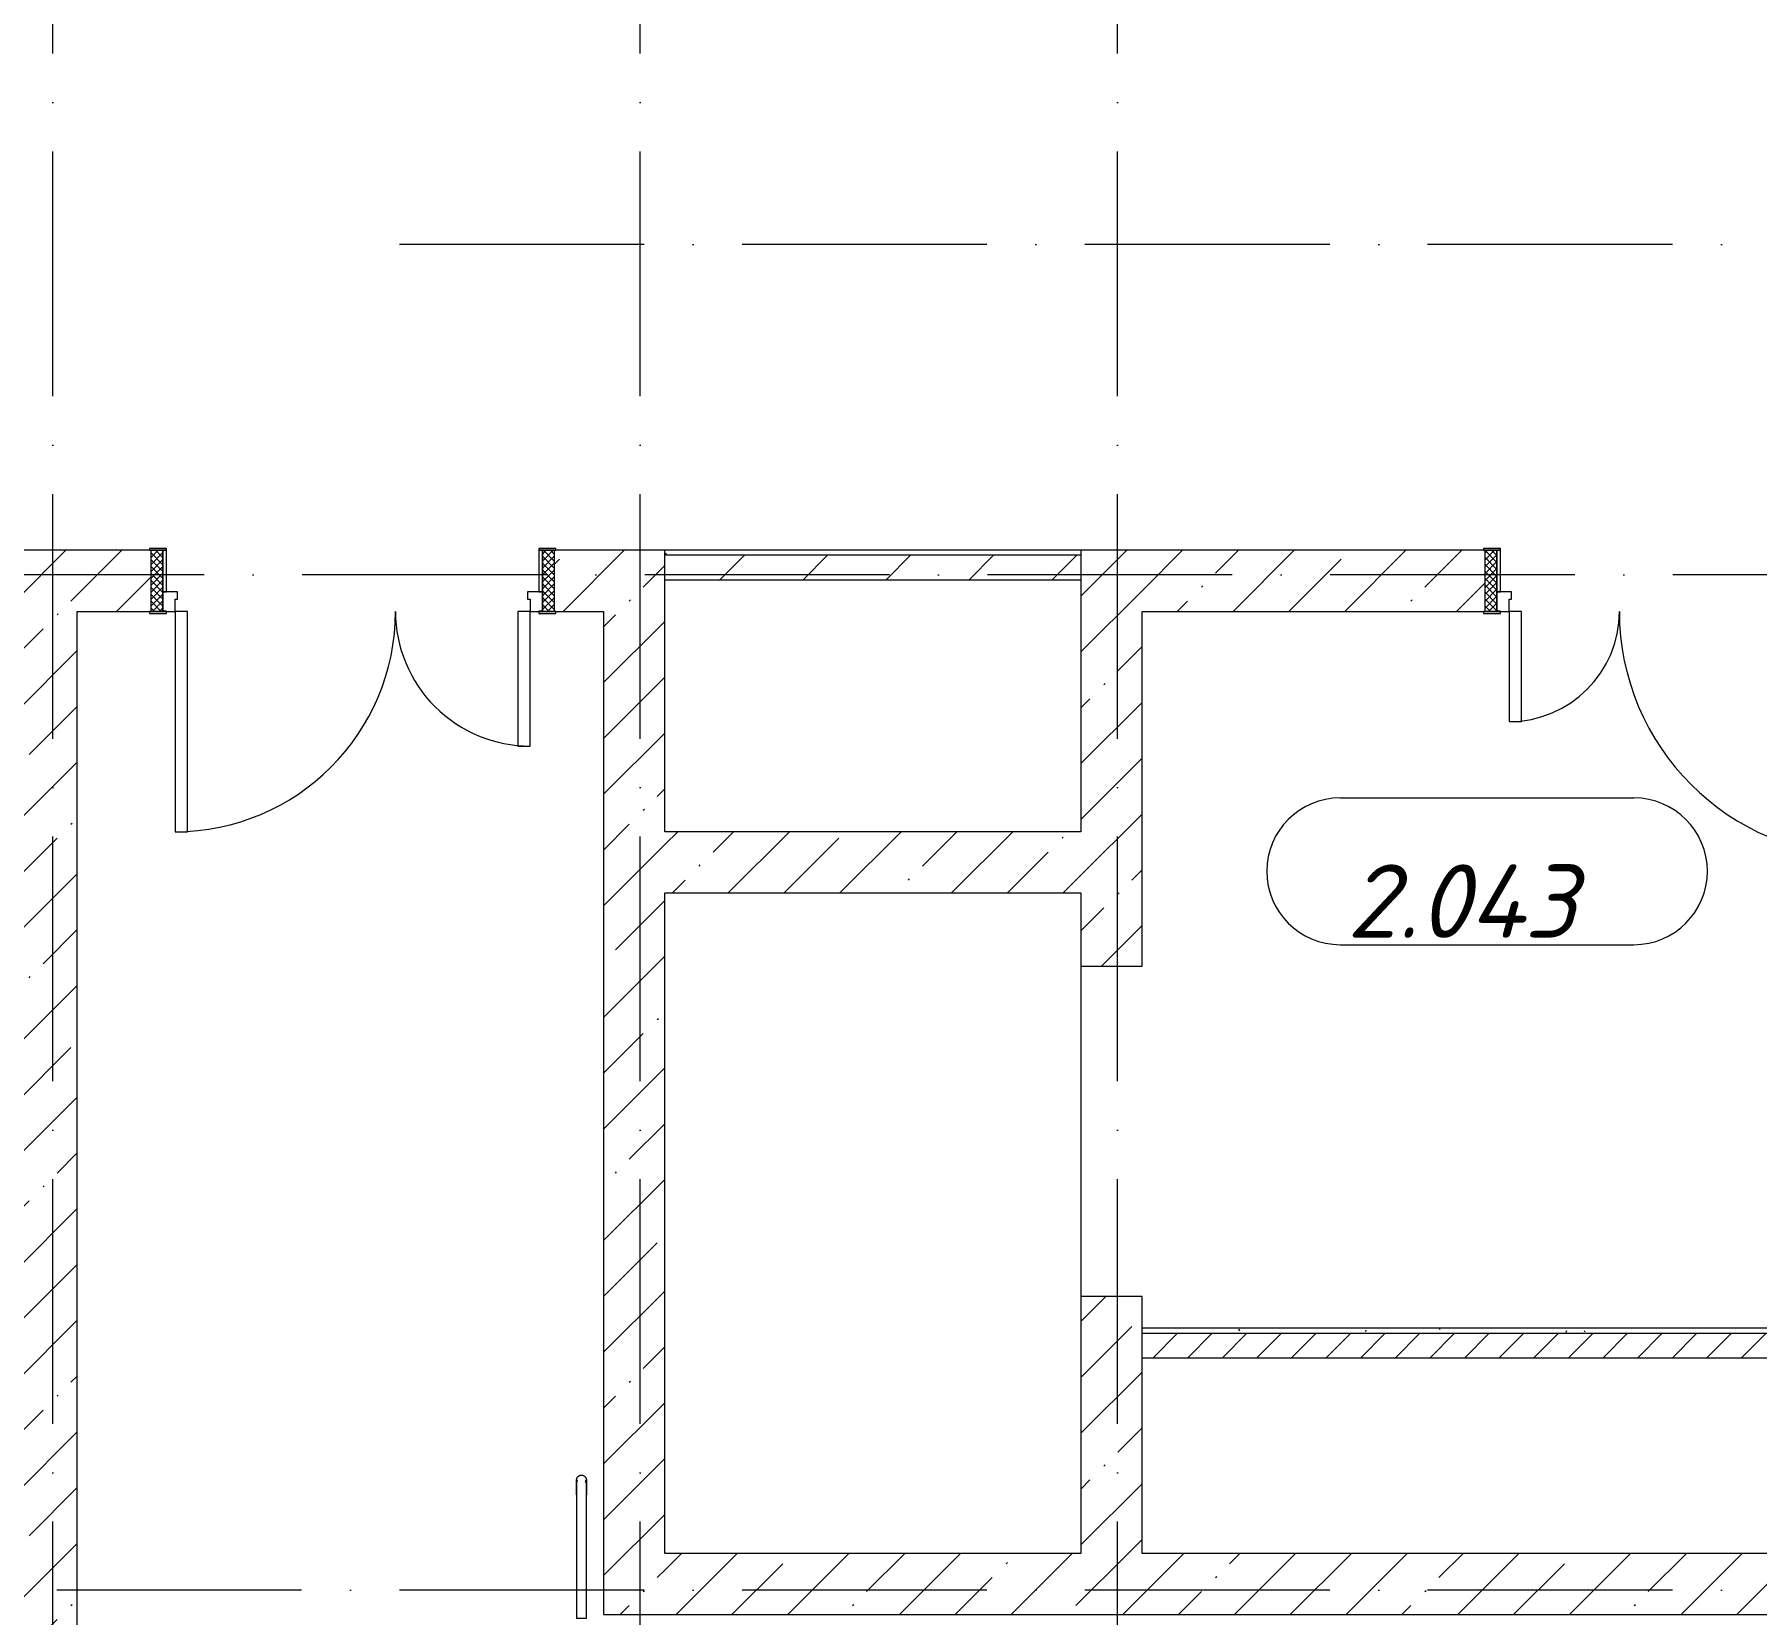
# Model space of a CAD drawing. Header units: millimetres. Extents: x -6467 to 106027, y -7090 to 195095.
# Drawn here: x 81225 to 88261, y 1731 to 8190 of the extents above; entities that cross this region are included whole.
import ezdxf

# ---------------------------------------------------------------- set-up
doc = ezdxf.new("R2010")
doc.units = ezdxf.units.MM
doc.linetypes.add('50_200_ШТРИХ_1Т_ш5_п1_п1_', pattern=[1400, 1000, -200, 0, -200])
for name, color, linetype, lineweight, true_color in [('A-AREA-IDEN-1', 7, 'Continuous', 9, 0xaaaaaa), ('I-WALL-1', 7, 'Continuous', 5, 0x787878), ('Оси-3', 7, '50_200_ШТРИХ_1Т_ш5_п1_п1_', 9, 0xaaaaaa)]:
    doc.layers.add(name, color=color, linetype=linetype, lineweight=lineweight, true_color=true_color)
for name, color, linetype, lineweight in [('A-DOOR', 7, 'Continuous', 9), ('A-DOOR-2', 7, 'Continuous', 5), ('A-DOOR-FRAM', 7, 'Continuous', 9), ('A-DOOR-FRAM-2', 7, 'Continuous', 5), ('A-FLOR', 7, 'Continuous', 9), ('A-WALL', 7, 'Continuous', 5), ('A-WALL-FNSH-1', 7, 'Continuous', 5), ('I-WALL', 7, 'Continuous', 5), ('Ограждение', 7, 'Continuous', 9)]:
    doc.layers.add(name, color=color, linetype=linetype, lineweight=lineweight)
doc.styles.add('ISOCPEUR_I', font='isocpeui.ttf', dxfattribs={"height": 300})
pattern_1 = [(45, (0, 0), (-228.0985, 228.0985), []), (45, (228.1, 0), (-228.0985, 228.0985), [403.225, -80.645, 6.706, -73.939])]
pattern_2 = [(0, (0, 0), (406.4, 101.6), [6.706, -298.094, 6.706, -298.094, -1625.6]), (0, (0, 0), (406.4, 101.6), [-609.6, 6.706, -602.894, 6.706, -298.094, -711.2]), (0, (0, 0), (406.4, 101.6), [-1524, 6.706, -196.494, 6.706, -501.294]), (120, (152.4, 50.8), (-291.18818, 301.15272), [6.706, -298.094, 6.706, -298.094, -1625.6]), (120, (152.4, 50.8), (-291.18818, 301.15272), [-609.6, 6.706, -602.894, 6.706, -298.094, -711.2]), (120, (152.4, 50.8), (-291.18818, 301.15272), [-1524, 6.706, -196.494, 6.706, -501.294]), (240, (203.2, 254), (-115.21182, -402.75272), [6.706, -298.094, 6.706, -298.094, -1625.6]), (240, (203.2, 254), (-115.21182, -402.75272), [-609.6, 6.706, -602.894, 6.706, -298.094, -711.2]), (240, (203.2, 254), (-115.21182, -402.75272), [-1524, 6.706, -196.494, 6.706, -501.294])]
pattern_3 = [(135, (1501.41, 189.685), (-14.14214, -14.14214), []), (225, (1501.41, 189.685), (14.14214, -14.14214), [])]
pattern_4 = [(45, (-621.384, 189.685), (-14.1421, 14.1421), []), (135, (-621.384, 189.685), (-14.1421, -14.1421), [])]

# ---------------------------------------------------------------- blocks, each defined once
blk = doc.blocks.new('110_Дверь_СКБ_2Ст_Внутренняя1 - СОШ_Д-01_Дв_1650_1350_x2100h_Лестничная клетка _из коридора_ EIS60_90-25230278-АИ_План этажа Радиаторы_2')
at = {"layer": 'A-DOOR-2'}
h = blk.add_hatch(dxfattribs=at)
h.set_pattern_fill('FP_118', color=256, style=0, pattern_type=2)
h.set_pattern_definition(pattern_3)
h.paths.add_polyline_path([(837.5, 125), (787.5, 125), (787.5, -125), (837.5, -125)])
at = {"layer": 'A-DOOR-FRAM-2'}
h = blk.add_hatch(dxfattribs=at)
h.set_pattern_fill('FP_119', color=256, style=0, pattern_type=2)
h.set_pattern_definition(pattern_4)
h.paths.add_polyline_path([(-762.5, 125), (-812.5, 125), (-812.5, -125), (-762.5, -125)])
at = {"layer": 'A-DOOR'}
for p, q in [((737.5, 1025), (687.5, 1025)), ((687.5, 1025), (687.5, 125)), ((737.5, 125), (737.5, 1025)), ((-712.5, 675), (-712.5, 125)), ((-662.5, 675), (-712.5, 675)), ((-662.5, 125), (-662.5, 675)), ((-712.5, 125), (-662.5, 125)), ((687.5, 125), (737.5, 125))]:
    blk.add_line(p, q, dxfattribs=at)
at = {"layer": 'A-DOOR-2'}
for centre, radius, start, end in [((737.5, 125), 900, 90, 180), ((-712.5, 125), 550, 360, 90)]:
    blk.add_arc(centre, radius, start, end, dxfattribs=at)
at = {"layer": 'A-DOOR-FRAM'}
for p, q in [((-747.5, 133), (-817.5, 133)), ((-817.5, 133), (-817.5, 125)), ((-817.5, 125), (-747.5, 125)), ((-762.5, 125), (-812.5, 125)), ((-812.5, 125), (-812.5, -125)), ((-712.5, 125), (-762.5, 125)), ((-762.5, 125), (-762.5, 45)), ((-762.5, -125), (-762.5, 125)), ((-747.5, 125), (-762.5, 125)), ((-762.5, 125), (-762.5, 124)), ((-762.5, 124), (-747.5, 124)), ((-747.5, 125), (-747.5, 133)), ((-747.5, 124), (-747.5, 125)), ((-712.5, 75), (-712.5, 125)), ((-702.5, 75), (-712.5, 75)), ((-702.5, 45), (-702.5, 75)), ((737.5, 75), (727.5, 75)), ((727.5, 75), (727.5, 45)), ((737.5, 125), (737.5, 75)), ((787.5, 125), (737.5, 125)), ((842.5, 133), (772.5, 133)), ((772.5, 133), (772.5, 125)), ((787.5, 125), (772.5, 125)), ((772.5, 125), (772.5, 124)), ((772.5, 125), (842.5, 125)), ((772.5, 124), (787.5, 124)), ((787.5, 45), (787.5, 125)), ((837.5, 125), (787.5, 125)), ((787.5, 125), (787.5, -125)), ((787.5, 124), (787.5, 125)), ((837.5, -125), (837.5, 125)), ((842.5, 125), (842.5, 133)), ((-762.5, 45), (-702.5, 45)), ((-747.5, 45), (-762.5, 45)), ((-762.5, 45), (-762.5, -125)), ((-747.5, -125), (-747.5, 45)), ((727.5, 45), (787.5, 45)), ((787.5, 45), (772.5, 45)), ((772.5, 45), (772.5, -125)), ((787.5, -125), (787.5, 45)), ((-747.5, -125), (-817.5, -125)), ((-817.5, -125), (-817.5, -133)), ((-817.5, -133), (-747.5, -133)), ((-812.5, -125), (-762.5, -125)), ((-762.5, -125), (-747.5, -125)), ((-747.5, -133), (-747.5, -125)), ((772.5, -125), (787.5, -125)), ((842.5, -125), (772.5, -125)), ((772.5, -125), (772.5, -133)), ((772.5, -133), (842.5, -133)), ((787.5, -125), (837.5, -125)), ((842.5, -133), (842.5, -125))]:
    blk.add_line(p, q, dxfattribs=at)
blk = doc.blocks.new('110_Дверь_СКБ_2Ст_Внутренняя1 - СОШ_Д-01_Дв_1350x2100h_Лестничная клетка_EIS60-25230298-АИ_План этажа Радиаторы_2')
at = {"layer": 'A-DOOR-2'}
h = blk.add_hatch(dxfattribs=at)
h.set_pattern_fill('FP_118', color=256, style=0, pattern_type=2)
h.set_pattern_definition(pattern_3)
h.paths.add_polyline_path([(837.5, 125), (787.5, 125), (787.5, -125), (837.5, -125)])
at = {"layer": 'A-DOOR-FRAM-2'}
h = blk.add_hatch(dxfattribs=at)
h.set_pattern_fill('FP_119', color=256, style=0, pattern_type=2)
h.set_pattern_definition(pattern_4)
h.paths.add_polyline_path([(-762.5, 125), (-812.5, 125), (-812.5, -125), (-762.5, -125)])
at = {"layer": 'A-DOOR'}
for p, q in [((-712.5, 1125), (-712.5, 125)), ((-662.5, 1125), (-712.5, 1125)), ((-662.5, 125), (-662.5, 1125)), ((737.5, 575), (687.5, 575)), ((687.5, 575), (687.5, 125)), ((737.5, 125), (737.5, 575)), ((-712.5, 125), (-662.5, 125)), ((687.5, 125), (737.5, 125))]:
    blk.add_line(p, q, dxfattribs=at)
at = {"layer": 'A-DOOR-2'}
for centre, radius, start, end in [((-712.5, 125), 1000, 0, 90), ((737.5, 125), 450, 90, 180)]:
    blk.add_arc(centre, radius, start, end, dxfattribs=at)
at = {"layer": 'A-DOOR-FRAM'}
for p, q in [((-747.5, 133), (-817.5, 133)), ((-817.5, 133), (-817.5, 125)), ((-817.5, 125), (-747.5, 125)), ((-762.5, 125), (-812.5, 125)), ((-812.5, 125), (-812.5, -125)), ((-712.5, 125), (-762.5, 125)), ((-762.5, 125), (-762.5, 45)), ((-762.5, -125), (-762.5, 125)), ((-747.5, 125), (-762.5, 125)), ((-762.5, 125), (-762.5, 124)), ((-762.5, 124), (-747.5, 124)), ((-747.5, 125), (-747.5, 133)), ((-747.5, 124), (-747.5, 125)), ((-712.5, 75), (-712.5, 125)), ((-702.5, 75), (-712.5, 75)), ((-702.5, 45), (-702.5, 75)), ((737.5, 75), (727.5, 75)), ((727.5, 75), (727.5, 45)), ((737.5, 125), (737.5, 75)), ((787.5, 125), (737.5, 125)), ((842.5, 133), (772.5, 133)), ((772.5, 133), (772.5, 125)), ((787.5, 125), (772.5, 125)), ((772.5, 125), (772.5, 124)), ((772.5, 125), (842.5, 125)), ((772.5, 124), (787.5, 124)), ((787.5, 45), (787.5, 125)), ((837.5, 125), (787.5, 125)), ((787.5, 125), (787.5, -125)), ((787.5, 124), (787.5, 125)), ((837.5, -125), (837.5, 125)), ((842.5, 125), (842.5, 133)), ((-762.5, 45), (-702.5, 45)), ((-747.5, 45), (-762.5, 45)), ((-762.5, 45), (-762.5, -125)), ((-747.5, -125), (-747.5, 45)), ((727.5, 45), (787.5, 45)), ((787.5, 45), (772.5, 45)), ((772.5, 45), (772.5, -125)), ((787.5, -125), (787.5, 45)), ((-747.5, -125), (-817.5, -125)), ((-817.5, -125), (-817.5, -133)), ((-817.5, -133), (-747.5, -133)), ((-812.5, -125), (-762.5, -125)), ((-762.5, -125), (-747.5, -125)), ((-747.5, -133), (-747.5, -125)), ((772.5, -125), (787.5, -125)), ((842.5, -125), (772.5, -125)), ((772.5, -125), (772.5, -133)), ((772.5, -133), (842.5, -133)), ((787.5, -125), (837.5, -125)), ((842.5, -133), (842.5, -125))]:
    blk.add_line(p, q, dxfattribs=at)
blk = doc.blocks.new('О_Элемент поручня_Площадочный_Двухуровневый_ГОСТ 8732-78 - О_Элемент поручня_Площадочный_Двухуровневый_ГОСТ 8732-78-22348006-АИ_План этажа Радиаторы_2')
at = {"layer": 'Ограждение'}
for p, q in [((505, 40), (0, 40)), ((0, 40), (0, 20)), ((0, 20), (0, 0)), ((0, 0), (505, 0))]:
    blk.add_line(p, q, dxfattribs=at)
at = {"layer": 'Ограждение', "flags": 128}
for points in [[(505, 40), (507.4, 40), (509.8, 40), (512.2, 40), (514.6, 40), (516.9, 40), (519.3, 40), (521.6, 40), (523.9, 40), (526.1, 40), (528.4, 40), (530.6, 40), (532.7, 40), (534.8, 40), (536.9, 40), (538.9, 40), (540.8, 40), (542.7, 40), (544.6, 40), (546.3, 40), (548, 40), (549.7, 40), (551.2, 40), (552.7, 40), (554.2, 40), (555.5, 40), (556.7, 40), (557.9, 40), (559, 40), (560, 40), (560.9, 40), (561.7, 40), (562.5, 40), (563.1, 40), (563.7, 40), (564.1, 40), (564.5, 40), (564.8, 40), (564.9, 40), (565, 40)], [(565, 40), (565, 40), (564.8, 40), (564.6, 40), (564.2, 40), (563.8, 40), (563.3, 40), (562.7, 40), (562, 40), (561.2, 40), (560.3, 40), (559.3, 40), (558.2, 40), (557.1, 40), (555.8, 40), (554.5, 40), (553.1, 40), (551.7, 40), (550.1, 40), (548.5, 40), (546.8, 40), (545, 40), (543.2, 40), (541.3, 40), (539.4, 40), (537.4, 40), (535.4, 40), (533.3, 40), (531.1, 40), (529, 40), (526.7, 40), (524.5, 40), (522.2, 40), (519.9, 40), (517.6, 40), (515.2, 40), (512.8, 40), (510.4, 40), (508, 40), (505.6, 40), (505, 40)], [(565, 0), (565, 0), (564.8, 0), (564.6, 0), (564.2, 0), (563.8, 0), (563.3, 0), (562.7, 0), (562, 0), (561.2, 0), (560.3, 0), (559.3, 0), (558.2, 0), (557.1, 0), (555.8, 0), (554.5, 0), (553.1, 0), (551.7, 0), (550.1, 0), (548.5, 0), (546.8, 0), (545, 0), (543.2, 0), (541.3, 0), (539.4, 0), (537.4, 0), (535.4, 0), (533.3, 0), (531.1, 0), (529, 0), (526.7, 0), (524.5, 0), (522.2, 0), (519.9, 0), (517.6, 0), (515.2, 0), (512.8, 0), (510.4, 0), (508, 0), (505.6, 0), (505, 0)], [(505, 0), (507.4, 0), (509.8, 0), (512.2, 0), (514.6, 0), (516.9, 0), (519.3, 0), (521.6, 0), (523.9, 0), (526.1, 0), (528.4, 0), (530.6, 0), (532.7, 0), (534.8, 0), (536.9, 0), (538.9, 0), (540.8, 0), (542.7, 0), (544.6, 0), (546.3, 0), (548, 0), (549.7, 0), (551.2, 0), (552.7, 0), (554.2, 0), (555.5, 0), (556.7, 0), (557.9, 0), (559, 0), (560, 0), (560.9, 0), (561.7, 0), (562.5, 0), (563.1, 0), (563.7, 0), (564.1, 0), (564.5, 0), (564.8, 0), (564.9, 0), (565, 0)], [(555, 4.4), (555.6, 4), (556.3, 3.7), (556.9, 3.3), (557.6, 3), (558.3, 2.8), (559, 2.5), (559.7, 2.3), (560.4, 2.1), (561.1, 1.9), (561.9, 1.8), (562.6, 1.7), (563.3, 1.6), (564.1, 1.5), (564.8, 1.5), (565, 1.5)], [(565, 38.5), (564.3, 38.5), (563.5, 38.4), (562.8, 38.4), (562.1, 38.3), (561.3, 38.1), (560.6, 38), (559.9, 37.8), (559.2, 37.6), (558.5, 37.3)], [(565, 40), (565.8, 40), (566.6, 39.9), (567.4, 39.9), (568.2, 39.7), (569, 39.6), (569.8, 39.4), (570.5, 39.2), (571.3, 39), (572, 38.7), (572.8, 38.4), (573.5, 38.1), (574.2, 37.7), (574.9, 37.4), (575.6, 36.9), (576.3, 36.5), (576.9, 36), (577.6, 35.6), (578.2, 35), (578.8, 34.5), (579.3, 33.9), (579.9, 33.3), (580.4, 32.7), (580.9, 32.1), (581.4, 31.5), (581.8, 30.8), (582.2, 30.1), (582.6, 29.4), (583, 28.7), (583.3, 28), (583.6, 27.2), (583.9, 26.5), (584.2, 25.7), (584.4, 25), (584.6, 24.2), (584.7, 23.4), (584.8, 22.6), (584.9, 21.8), (585, 21), (585, 20.2), (585, 20)], [(585, 20), (585, 19.2), (584.9, 18.4), (584.9, 17.6), (584.7, 16.8), (584.6, 16), (584.4, 15.2), (584.2, 14.5), (584, 13.7), (583.7, 13), (583.4, 12.2), (583.1, 11.5), (582.7, 10.8), (582.4, 10.1), (581.9, 9.4), (581.5, 8.7), (581, 8.1), (580.6, 7.4), (580, 6.8), (579.5, 6.2), (578.9, 5.7), (578.3, 5.1), (577.7, 4.6), (577.1, 4.1), (576.5, 3.6), (575.8, 3.2), (575.1, 2.8), (574.4, 2.4), (573.7, 2), (573, 1.7), (572.2, 1.4), (571.5, 1.1), (570.7, 0.8), (570, 0.6), (569.2, 0.4), (568.4, 0.3), (567.6, 0.2), (566.8, 0.1), (566, 0), (565.2, 0), (565, 0)]]:
    blk.add_lwpolyline(points, dxfattribs=at)
blk = doc.blocks.new('AAR_СКБ_Марка_помещения_1_5 ммп - Номер-27962133-АИ_План этажа Радиаторы_2')
at = {"layer": 'A-AREA-IDEN-1'}
for p, q in [((-2.987, 3), (3.013, 3)), ((-2.987, 0), (3.013, 0))]:
    blk.add_line(p, q, dxfattribs=at)
for centre, start, end in [((-2.987, 1.5), 90, 270), ((3.013, 1.5), 270, 90)]:
    blk.add_arc(centre, 1.5, start, end, dxfattribs=at)

msp = doc.modelspace()

# ---------------------------------------------------------------- hatches: boundary and pattern name
at = {"layer": 'A-WALL'}
h = msp.add_hatch(dxfattribs=at)
h.set_pattern_fill('FP_1', color=256, style=0, pattern_type=2)
h.set_pattern_definition(pattern_1)
h.paths.add_polyline_path([(81391.3, -1419), (81400, -1419), (81400, 6081), (81150, 6081), (81150, -1419)])
h = msp.add_hatch(dxfattribs=at)
h.set_pattern_fill('FP_1', color=256, style=0, pattern_type=2)
h.set_pattern_definition(pattern_1)
h.paths.add_polyline_path([(83355, 5831), (83800, 5831), (83800, 6081), (83350, 6081), (83350, 5831)])
h.paths.add_polyline_path([(81695, 5831), (81700, 5831), (81700, 6081), (81400, 6081), (81400, 5831)])
h = msp.add_hatch(dxfattribs=at)
h.set_pattern_fill('FP_1', color=256, style=0, pattern_type=2)
h.set_pattern_definition(pattern_1)
h.paths.add_polyline_path([(85500, 1981), (85750, 1981), (85750, 3031), (85500, 3031), (85500, 2503.7)])
h.paths.add_polyline_path([(85500, 4381), (85750, 4381), (85750, 6081), (85500, 6081), (85500, 4681)])
h = msp.add_hatch(dxfattribs=at)
h.set_pattern_fill('FP_1', color=256, style=0, pattern_type=2)
h.set_pattern_definition(pattern_1)
h.paths.add_polyline_path([(89250, 5831), (89250, 6081), (88800, 6081), (88800, 5831), (89200.3, 5831)])
h.paths.add_polyline_path([(87150, 5831), (87150, 6081), (85750, 6081), (85750, 5831), (87145, 5831)])
h = msp.add_hatch(dxfattribs=at)
h.set_pattern_fill('FP_1', color=256, style=0, pattern_type=2)
h.set_pattern_definition(pattern_1)
h.paths.add_polyline_path([(83594.5, 1731), (83800, 1731), (83800, 5831), (83550, 5831), (83550, 1731)])
h = msp.add_hatch(dxfattribs=at)
h.set_pattern_fill('FP_1', color=256, style=0, pattern_type=2)
h.set_pattern_definition(pattern_1)
h.paths.add_polyline_path([(85500, 4681), (85500, 4931), (83800, 4931), (83800, 4681)])
h = msp.add_hatch(dxfattribs=at)
h.set_pattern_fill('FP_1', color=256, style=0, pattern_type=2)
h.set_pattern_definition(pattern_1)
h.paths.add_polyline_path([(87539.3, 1731), (89250, 1731), (89250, 1981), (83800, 1981), (83802.1, 1731), (85878.3, 1731)])
at = {"layer": 'I-WALL'}
h = msp.add_hatch(dxfattribs=at)
h.set_pattern_fill('FP_5', color=256, style=0, pattern_type=2)
h.set_pattern_definition([(45, (0, 0), (-169.7056, 169.7056), [])])
h.paths.add_polyline_path([(85500, 5961), (85500, 6061), (83800, 6061), (83800, 5961)])
h = msp.add_hatch(dxfattribs=at)
h.set_pattern_fill('FP_4', color=256, style=0, pattern_type=2)
h.set_pattern_definition([(45, (0, 0), (-70.71068, 70.71068), [])])
h.paths.add_polyline_path([(89000, 2781), (89000, 2881), (85750, 2881), (85750, 2781), (85878.3, 2781)])
at = {"layer": 'I-WALL-1'}
h = msp.add_hatch(dxfattribs=at)
h.set_pattern_fill('FP_3', color=256, style=0, pattern_type=2)
h.set_pattern_definition(pattern_2)
h.paths.add_polyline_path([(85500, 6061), (85500, 6081), (83800, 6081), (83800, 6061)])
h = msp.add_hatch(dxfattribs=at)
h.set_pattern_fill('FP_3', color=256, style=0, pattern_type=2)
h.set_pattern_definition(pattern_2)
h.paths.add_polyline_path([(89000, 2881), (89000, 2901), (85750, 2901), (85750, 2881), (85878.3, 2881)])

# ---------------------------------------------------------------- linework, layer by layer
at = {"layer": 'A-FLOR'}
msp.add_line((85500, 4381), (85500, 3031), dxfattribs=at)
at = {"layer": 'A-WALL'}
for p, q in [((81695, 6081), (80890, 6081)), ((83800, 6081), (83355, 6081)), ((83800, 4931), (83800, 6081)), ((85500, 6061), (83800, 6061)), ((85500, 6081), (85500, 4931)), ((87145, 6081), (85500, 6081)), ((81400, -1419), (81400, 5831)), ((81400, 5831), (81695, 5831)), ((83355, 5831), (83550, 5831)), ((83550, 5831), (83550, 1731)), ((85750, 4381), (85750, 5831)), ((85750, 5831), (87145, 5831)), ((85500, 4931), (83800, 4931)), ((83800, 1981), (83800, 4681)), ((83800, 4681), (85500, 4681)), ((85500, 4681), (85500, 4381)), ((85500, 4381), (85750, 4381)), ((85500, 3031), (85500, 1981)), ((85750, 3031), (85500, 3031)), ((85750, 1981), (85750, 3031)), ((85750, 2881), (89000, 2881)), ((85500, 1981), (83800, 1981)), ((89000, 1981), (85750, 1981)), ((83550, 1731), (89000, 1731))]:
    msp.add_line(p, q, dxfattribs=at)
at = {"layer": 'A-WALL-FNSH-1'}
for p, q in [((85500, 6081), (83800, 6081)), ((83800, 5961), (85500, 5961)), ((89000, 2901), (85750, 2901)), ((85750, 2781), (89000, 2781))]:
    msp.add_line(p, q, dxfattribs=at)
at = {"layer": 'Оси-3'}
for p, q in [((85650, -5889.7), (85650, 12795.1)), ((81300, -5889.7), (81300, 11717)), ((83700, -5889.7), (83700, 11717)), ((104718, 7331), (82581.2, 7331)), ((90318.8, 5981), (-5267.3, 5981)), ((104718, 1831), (-5267.3, 1831))]:
    msp.add_line(p, q, dxfattribs=at)

# ---------------------------------------------------------------- block references
at = {"layer": 'A-AREA-IDEN-1', "xscale": 199.9999999999999, "yscale": 199.9999999999999, "zscale": 199.9999999999999}
msp.add_blockref('AAR_СКБ_Марка_помещения_1_5 ммп - Номер-27962133-АИ_План этажа Радиаторы_2', (87157.1, 4469), dxfattribs=at)
at = {"layer": 'A-DOOR-2', "rotation": 180}
for name, p in [('110_Дверь_СКБ_2Ст_Внутренняя1 - СОШ_Д-01_Дв_1650_1350_x2100h_Лестничная клетка _из коридора_ EIS60_90-25230278-АИ_План этажа Радиаторы_2', (82537.5, 5956)), ('110_Дверь_СКБ_2Ст_Внутренняя1 - СОШ_Д-01_Дв_1350x2100h_Лестничная клетка_EIS60-25230298-АИ_План этажа Радиаторы_2', (87987.5, 5956))]:
    msp.add_blockref(name, p, dxfattribs=at)
at = {"layer": 'Ограждение', "rotation": 89.99999999999902}
msp.add_blockref('О_Элемент поручня_Площадочный_Двухуровневый_ГОСТ 8732-78 - О_Элемент поручня_Площадочный_Двухуровневый_ГОСТ 8732-78-22348006-АИ_План этажа Радиаторы_2', (83480, 1716), dxfattribs=at)

# ---------------------------------------------------------------- texts
at = {"layer": 'A-AREA-IDEN-1', "insert": (87053.9, 4497.2), "char_height": 300, "width": 992, "attachment_point": 8, "line_spacing_factor": 1.139951, "style": 'ISOCPEUR_I'}
msp.add_mtext('\\pxqc,t8.46667,16.93333,25.4,33.86667,42.33333,50.8,59.26667,67.73333,76.2,84.66667,93.13333,101.6,110.06667,118.53333,127,135.46667,143.93333,152.4,160.86667,169.33333,177.8,186.26667,194.73333,203.2,211.66667,220.13333,228.6,237.06667,245.53333,254,262.46667,270.93333;{2.043}', dxfattribs=at)

doc.saveas('drawing.dxf')
